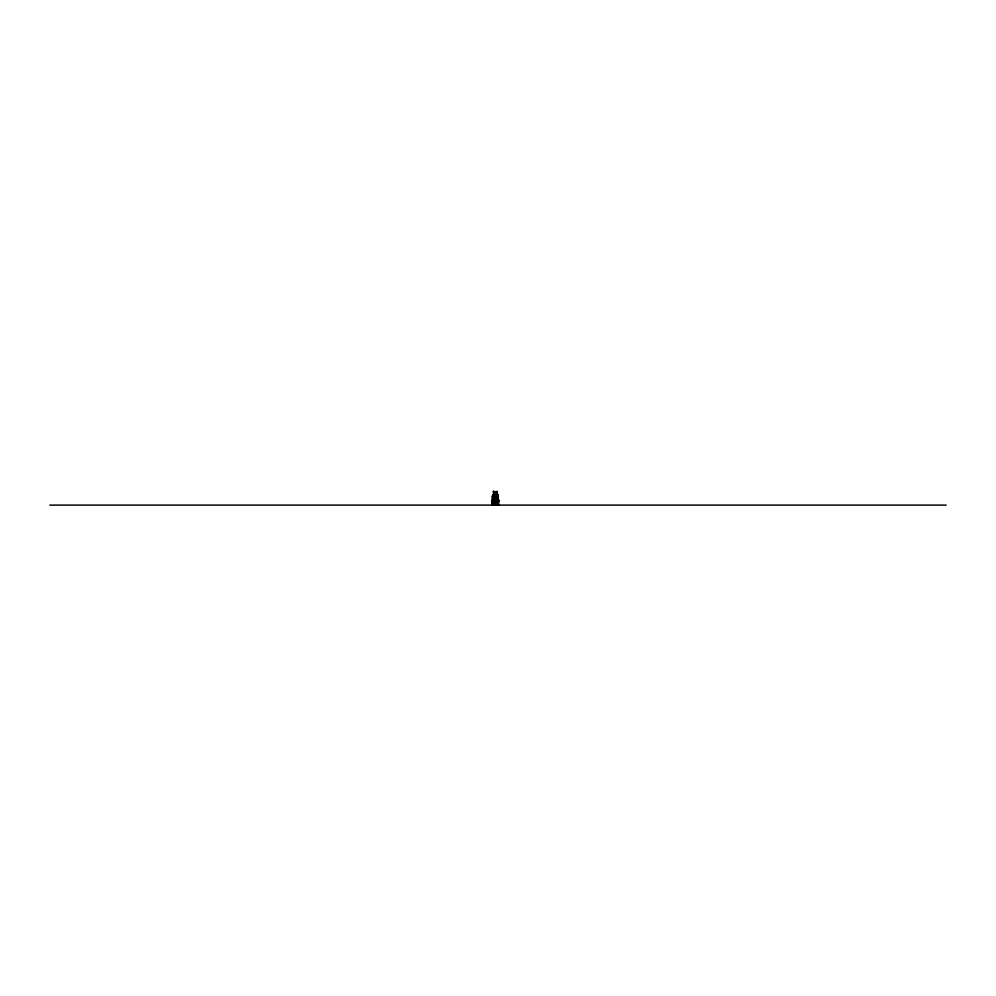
<?xml version="1.0" encoding="UTF-8"?>
<svg xmlns="http://www.w3.org/2000/svg" width="996" height="996" viewBox="0 0 996 996"><rect width="100%" height="100%" fill="white"/><g stroke="black" fill="none" stroke-linecap="round" stroke-linejoin="round"><path stroke-width="1.49" d="M497.241 491.924C496.294 492.012 492.572 490.941 493.767 492.908L496.979 492.398M494.414 492.36A1.681 0.971 -90 0 1 493.543 492.161L493.929 491.377M497.253 492.099L496.294 492.099L497.066 492.074A1.681 0.971 -90 0 1 496.269 492.36M497.029 492.223L493.431 491.999L493.381 491.314M496.257 491.887L497.402 491.389L496.518 491.999M496.12 492.173L496.07 491.514M493.767 492.908C495.56 491.489 493.63 492.622 493.443 491.364M494.726 491.526L494.141 491.775M496.095 491.8L496.008 492.161M496.842 492.074L496.083 492.908M497.153 492.385L496.68 492.447M492.659 496.618L493.443 494.028L494.228 497.079M492.46 497.079L492.547 495.834M497.888 497.079L498.05 495.834M492.024 500.702L498.859 500.951L492.024 500.702L492.51 499.743M492.659 494.751L498.025 494.751L498.261 496.618M492.385 495.958L492.808 497.079M497.888 495.958L498.237 497.079M492.385 496.22L498.299 496.294M492.298 497.241L498.386 497.079M498.672 499.743L498.672 500.702M492.024 499.942L498.672 499.992M492.024 501.436L492.124 504.96M492.124 504.872L498.56 504.872M49.8 505.097L946.2 505.097M493.543 492.161L494.601 492.908M495.734 491.924L496.929 492.908M498.025 494.751L497.241 494.028L496.456 494.751L496.456 497.079M498.672 501.175L498.672 505.097M498.349 499.992L498.51 500.702M498.174 500.702L498.299 497.365L492.385 497.365L492.335 500.702M498.224 501.175L498.224 504.872M497.988 497.365L497.988 500.702M497.875 504.96L497.875 501.436L496.008 501.436L496.008 504.96M497.577 504.872L497.577 503.515A1.519 1.519 0 0 0 496.942 502.619A1.519 1.519 0 0 0 496.307 503.515L496.307 504.872M497.465 500.702L497.465 497.564L496.07 497.564L496.07 500.702M497.228 500.702L497.228 499.531A1.407 1.407 0 0 0 496.767 498.486A1.407 1.407 0 0 0 496.307 499.531L496.307 500.702M496.842 493.008L496.842 494.39M495.585 499.942L495.585 500.702M495.348 491.924L495.348 497.079M495.348 497.365L495.348 505.097M495.099 499.942L495.099 500.702L495 500.042M494.626 500.702L494.626 497.564L493.219 497.564L493.219 500.702M494.676 504.96L494.676 501.436L492.808 501.436L492.808 504.96M494.377 500.702L494.377 499.531A1.407 1.407 0 0 0 493.916 498.486A1.407 1.407 0 0 0 493.456 499.531L493.456 500.702M494.377 504.872L494.377 503.515A1.519 1.519 0 0 0 493.742 502.619A1.519 1.519 0 0 0 493.107 503.515L493.107 504.872M493.842 493.008L493.842 494.39M492.696 497.365L492.696 500.702M492.46 501.175L492.46 504.872M492.173 499.992L492.173 500.702M492.024 501.175L492.024 505.097M495.112 493.331L495.572 494.427L495.112 493.331"/></g></svg>
